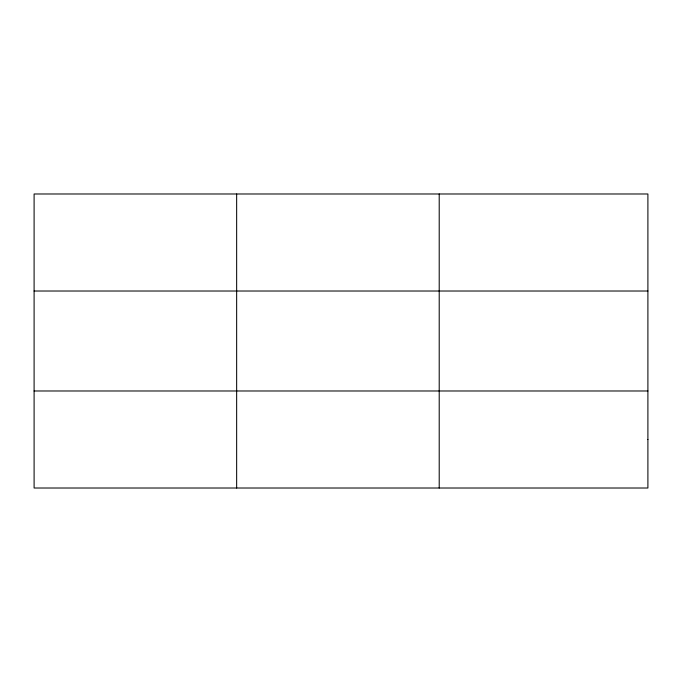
<?xml version="1.0" encoding="UTF-8"?>
<svg xmlns="http://www.w3.org/2000/svg" width="682" height="682" viewBox="0 0 682 682"><rect width="100%" height="100%" fill="white"/><g stroke="black" fill="none" stroke-linecap="round" stroke-linejoin="round"><path stroke-width="1.02" d="M236.654 193.986L236.654 488.014M439.208 193.986L439.208 488.014M34.1 291.018L647.9 291.018M34.1 390.982L647.9 390.982M647.9 439.498L647.9 488.014L34.1 488.014L34.1 193.986L647.9 193.986L647.9 439.498"/></g></svg>
